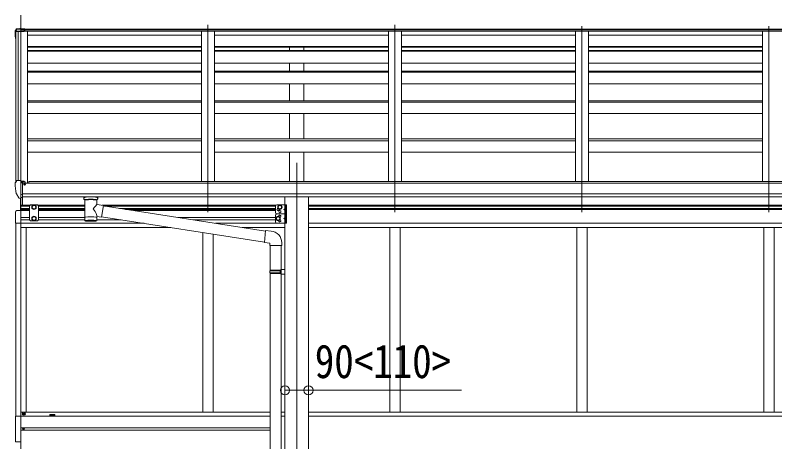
# Model space of a CAD drawing. Units: millimetres at full size; details may follow other scales. Extents: x -9783 to 9892, y -6828 to 6752.
# Drawn here: x 2359 to 5267, y 401 to 2034 of the extents above; entities that cross this region are included whole.
import ezdxf
from ezdxf.enums import TextEntityAlignment as Align

# ---------------------------------------------------------------- set-up
doc = ezdxf.new("R2010")
doc.units = ezdxf.units.MM
doc.header["$LTSCALE"] = 35
doc.header["$PDMODE"] = 32
doc.header["$PDSIZE"] = 35
for name, color, linetype, lineweight in [('0-1_本体', 4, 'Continuous', 9), ('0-2_部品', 7, 'Continuous', 9), ('0-8_PARTS2', 2, 'Continuous', 9), ('0-A_寸法', 6, 'Continuous', 9), ('1-1_GLASS', 4, 'Continuous', 9), ('1-2_GLASS_SEAL', 7, 'Continuous', 9)]:
    doc.layers.add(name, color=color, linetype=linetype, lineweight=lineweight)
doc.styles.add('ＭＳ ゴシック', font='')
doc.styles.get('ＭＳ ゴシック').set_extended_font_data('MS Gothic')

msp = doc.modelspace()

# ---------------------------------------------------------------- linework, layer by layer
at = {"layer": '0-1_本体'}
for p, q in [((2396.45, 1980.81), (7377.43, 1980.81)), ((7377.43, 1979.23), (2396.45, 1979.23)), ((2360.95, 1969.88), (2360.93, 1394.75)), ((2361.89, 1970.72), (2369.73, 1971.13)), ((2369.94, 1971.14), (2369.94, 1401.29)), ((2370.64, 1401.29), (2370.64, 1971.14)), ((7380.93, 1973.61), (2392.95, 1973.61)), ((7380.93, 1972.7), (2392.95, 1972.7)), ((2405.94, 1972.7), (2405.94, 1391.48)), ((3071.94, 1957.5), (2405.94, 1957.5)), ((3071.94, 1972.7), (3071.94, 1397.9)), ((3121.94, 1972.7), (3121.94, 1397.9)), ((3787.94, 1957.5), (3121.94, 1957.5)), ((3787.94, 1972.7), (3787.94, 1397.9)), ((3837.94, 1972.7), (3837.94, 1397.9)), ((4503.94, 1957.5), (3837.94, 1957.5)), ((4503.94, 1972.7), (4503.94, 1397.9)), ((4553.94, 1972.7), (4553.94, 1397.9)), ((5219.94, 1957.5), (4553.94, 1957.5)), ((5219.94, 1972.7), (5219.94, 1397.9)), ((3071.94, 1913.97), (2405.94, 1913.97)), ((3071.94, 1912.89), (2405.94, 1912.89)), ((3071.94, 1911.59), (2405.94, 1911.59)), ((2405.94, 1898.4), (3071.94, 1898.4)), ((2405.94, 1895.82), (3071.94, 1895.82)), ((3787.94, 1913.97), (3121.94, 1913.97)), ((3787.94, 1912.89), (3121.94, 1912.89)), ((3787.94, 1911.59), (3121.94, 1911.59)), ((3121.94, 1898.4), (3787.94, 1898.4)), ((3121.94, 1895.82), (3787.94, 1895.82)), ((3409.44, 1898.4), (3409.44, 1911.59)), ((3464.44, 1898.4), (3464.44, 1911.59)), ((4503.94, 1913.97), (3837.94, 1913.97)), ((4503.94, 1912.89), (3837.94, 1912.89)), ((4503.94, 1911.59), (3837.94, 1911.59)), ((3837.94, 1898.4), (4503.94, 1898.4)), ((3837.94, 1895.82), (4503.94, 1895.82)), ((5219.94, 1913.97), (4553.94, 1913.97)), ((5219.94, 1912.89), (4553.94, 1912.89)), ((5219.94, 1911.59), (4553.94, 1911.59)), ((4553.94, 1898.4), (5219.94, 1898.4)), ((4553.94, 1895.82), (5219.94, 1895.82)), ((2405.94, 1851.08), (3071.94, 1851.08)), ((3121.94, 1851.08), (3787.94, 1851.08)), ((3409.44, 1819.61), (3409.44, 1851.08)), ((3464.44, 1819.61), (3464.44, 1851.08)), ((3837.94, 1851.08), (4503.94, 1851.08)), ((4553.94, 1851.08), (5219.94, 1851.08)), ((2405.94, 1819.61), (3071.94, 1819.61)), ((2405.94, 1815.63), (3071.94, 1815.63)), ((3121.94, 1819.61), (3787.94, 1819.61)), ((3121.94, 1815.63), (3787.94, 1815.63)), ((3837.94, 1819.61), (4503.94, 1819.61)), ((3837.94, 1815.63), (4503.94, 1815.63)), ((4553.94, 1819.61), (5219.94, 1819.61)), ((4553.94, 1815.63), (5219.94, 1815.63)), ((2405.94, 1771.18), (3071.94, 1771.18)), ((3121.94, 1771.18), (3787.94, 1771.18)), ((3409.44, 1706.75), (3409.44, 1771.18)), ((3464.44, 1706.75), (3464.44, 1771.18)), ((3837.94, 1771.18), (4503.94, 1771.18)), ((4553.94, 1771.18), (5219.94, 1771.18)), ((2405.94, 1706.75), (3071.94, 1706.75)), ((2405.94, 1701.38), (3071.94, 1701.38)), ((3121.94, 1706.75), (3787.94, 1706.75)), ((3121.94, 1701.38), (3787.94, 1701.38)), ((3837.94, 1706.75), (4503.94, 1706.75)), ((3837.94, 1701.38), (4503.94, 1701.38)), ((4553.94, 1706.75), (5219.94, 1706.75)), ((4553.94, 1701.38), (5219.94, 1701.38)), ((2405.94, 1657.32), (3071.94, 1657.32)), ((3121.94, 1657.32), (3787.94, 1657.32)), ((3409.44, 1560.12), (3409.44, 1657.32)), ((3464.44, 1560.12), (3464.44, 1657.32)), ((3837.94, 1657.32), (4503.94, 1657.32)), ((4553.94, 1657.32), (5219.94, 1657.32)), ((2405.94, 1560.12), (3071.94, 1560.12)), ((2405.94, 1553.36), (3071.94, 1553.36)), ((3121.94, 1560.12), (3787.94, 1560.12)), ((3121.94, 1553.36), (3787.94, 1553.36)), ((3837.94, 1560.12), (4503.94, 1560.12)), ((3837.94, 1553.36), (4503.94, 1553.36)), ((4553.94, 1560.12), (5219.94, 1560.12)), ((4553.94, 1553.36), (5219.94, 1553.36)), ((2405.94, 1509.79), (3071.94, 1509.79)), ((3121.94, 1509.79), (3787.94, 1509.79)), ((3409.44, 1397.9), (3409.44, 1509.79)), ((3464.44, 1397.9), (3464.44, 1509.79)), ((3837.94, 1509.79), (4503.94, 1509.79)), ((4553.94, 1509.79), (5219.94, 1509.79)), ((7362.94, 1397.9), (2410.94, 1397.9)), ((2410.94, 1391.48), (2410.94, 1397.82)), ((7386.44, 1391.48), (2387.44, 1391.48)), ((2387.44, 1349.89), (7386.44, 1349.89)), ((7386.44, 1338.04), (2387.44, 1338.12)), ((3391.74, 1338.1), (3391.74, -1518.88)), ((3482.14, 1338.1), (3482.14, -1518.88))]:
    msp.add_line(p, q, dxfattribs=at)
msp.add_circle((2394.91, 1386.38), 3, dxfattribs=at)
msp.add_arc((2361.95, 1969.72), 1, 93, 173.32986, dxfattribs=at)
at = {"layer": '0-2_部品'}
for p, q in [((2363.97, 1981.47), (2359.49, 1975.04)), ((2365.15, 1980.03), (2360.73, 1972.62)), ((2370.98, 1982.27), (2364.73, 1981.89)), ((2365.15, 1980.03), (2380.95, 1980.87)), ((2365.29, 1981.16), (2365.29, 1980.43)), ((2380.95, 1982.88), (2376.91, 1982.64)), ((2380.95, 1982.11), (2380.95, 1982.88)), ((2396.45, 1981.94), (2380.95, 1982.88)), ((2380.95, 1982.88), (2380.95, 1982.11)), ((2380.95, 1982.11), (2380.95, 1981.39)), ((2380.95, 1978.47), (2380.95, 1980.87)), ((2396.45, 1980.05), (2380.95, 1980.87)), ((2396.45, 1977.65), (2392.95, 1977.83)), ((2396.45, 1981.94), (2396.45, 1981.17)), ((2396.45, 1981.17), (2396.45, 1980.44)), ((2396.45, 1980.44), (2396.45, 1980.05)), ((2396.45, 1980.05), (2396.45, 1977.65)), ((2358.95, 1973.32), (2358.95, 1969.23)), ((2358.95, 1968.55), (2358.95, 1969.23)), ((2359.49, 1975.04), (2359.49, 1971.52)), ((2360.45, 1968.55), (2360.45, 1969.23)), ((2369.84, 1973.3), (2361.79, 1972.91)), ((2369.84, 1972.64), (2361.79, 1972.22)), ((2361.87, 1970.72), (2369.88, 1971.14)), ((2369.84, 1972.64), (2392.95, 1974.04)), ((2369.88, 1971.14), (2392.95, 1971.14)), ((2396.45, 1976.35), (2392.95, 1976.35)), ((2392.95, 1974.04), (2392.95, 1971.14)), ((2396.45, 1976.35), (2396.45, 1977.65)), ((2365.85, 1400.73), (2361.78, 1394.92)), ((2380.94, 1332.79), (2380.94, 1401.29)), ((2382.44, 1400.38), (2380.94, 1400.38)), ((2382.44, 1400.38), (2382.44, 1394.21)), ((2392.11, 1398.88), (2382.44, 1399.6)), ((2382.44, 1396.61), (2396.44, 1396.55)), ((2392.94, 1396.57), (2392.94, 1398.46)), ((2358.94, 1391.92), (2358.94, 1391.29)), ((2387.44, 1391.56), (2380.94, 1391.96)), ((2391.91, 1386.38), (2392.44, 1386.38)), ((2392.44, 1386.38), (2392.74, 1386.38)), ((2397.44, 1395.44), (2397.44, 1391.48)), ((2373.32, 1334.61), (2363.57, 1349.99)), ((2621.44, 1332), (2621.44, 1338.11)), ((2675.44, 1332), (2675.44, 1338.11)), ((2379.44, 1332.89), (2375.73, 1333.11)), ((2379.44, 1332.89), (2380.94, 1332.79)), ((2380.94, 1334.99), (2381.44, 1334.99)), ((2381.44, 1334.99), (2381.94, 1335.99)), ((2387.44, 1335.99), (2381.94, 1335.99)), ((2625.54, 1327.5), (2625.52, 1247.2)), ((2671.34, 1309.92), (2671.34, 1327.51)), ((2696.56, 1306.02), (2671.34, 1309.93)), ((2696.56, 1306.02), (2689.54, 1260.76)), ((3317.67, 1207.6), (2696.25, 1304)), ((2671.36, 1247.2), (2671.34, 1263.83)), ((2671.34, 1263.58), (2689.54, 1260.76)), ((3314, 1165.66), (2689.81, 1262.5)), ((3338.66, 1207.53), (3317.83, 1209.36)), ((3333.74, 1151.79), (3379.74, 1151.79)), ((3335.74, 1151.79), (3335.74, 1057.65)), ((3377.74, 1151.79), (3377.74, 1060.21)), ((3379.74, 1151.79), (3379.74, 1162.71)), ((3333.74, 1055.65), (3334.74, 1057.65)), ((3333.74, 1055.65), (3377.74, 1055.65)), ((3333.74, 1055.65), (3333.74, 1047.65)), ((3333.74, 1047.65), (3377.74, 1047.65)), ((3333.74, 1047.65), (3334.74, 1045.65)), ((3334.74, 1057.65), (3377.74, 1057.65)), ((3373.26, 1055.65), (3372.83, 1057.65)), ((3375.74, 1060.15), (3391.74, 1060.62)), ((3375.74, 1058.15), (3375.74, 1060.15)), ((3375.74, 1058.15), (3377.74, 1058.15)), ((3391.74, 1060.62), (3391.74, 1042.68)), ((3334.74, 1045.65), (3377.74, 1045.65)), ((3335.74, 1045.65), (3335.74, 101.46)), ((3375.74, 1043.15), (3375.74, 1045.15)), ((3375.74, 1043.15), (3391.74, 1042.68)), ((3377.74, 1043.09), (3377.74, 104.02))]:
    msp.add_line(p, q, dxfattribs=at)
for points in [[(2364.73, 1981.89), (2364.85, 1981.89), (2365.18, 1981.67), (2365.29, 1981.16)], [(2365.29, 1980.43), (2365.22, 1980.22), (2365.15, 1980.03)], [(2380.95, 1980.87), (2380.95, 1981.39), (2380.95, 1982.11)], [(2380.95, 1978.47), (2392.95, 1978.05), (2392.95, 1974.68)], [(2369.84, 1973.3), (2392.95, 1974.68), (2392.95, 1974.04)], [(2380.94, 1401.29), (2368.94, 1401.29), (2366.61, 1401.15)], [(2392.11, 1398.88), (2392.28, 1398.86), (2392.44, 1398.83), (2392.58, 1398.79), (2392.71, 1398.73), (2392.81, 1398.67), (2392.88, 1398.61), (2392.93, 1398.54), (2392.94, 1398.46)], [(2387.44, 1335.99), (2387.44, 1394.21), (2382.44, 1394.21)], [(2392.74, 1387.57), (2392.74, 1386.38), (2397.44, 1386.38)], [(2397.44, 1387.99), (2397.44, 1386.38), (2397.91, 1386.38)], [(2380.94, 1346.68), (2384.1, 1347.09), (2387.44, 1347.52)], [(2621.48, 1331.94), (2621.45, 1332.29), (2621.7, 1333.25), (2622.22, 1334.14), (2623.03, 1334.97), (2624.14, 1335.77), (2625.54, 1336.5)], [(2621.48, 1332.05), (2621.45, 1331.7), (2621.7, 1330.74), (2622.22, 1329.86), (2623.03, 1329.02), (2624.14, 1328.22), (2625.54, 1327.5)], [(2671.34, 1336.48), (2671.57, 1336.39), (2672.93, 1335.66), (2674.04, 1334.81), (2674.8, 1333.94), (2675.26, 1333.04), (2675.43, 1332.16)], [(2671.34, 1327.51), (2671.57, 1327.6), (2672.93, 1328.34), (2674.04, 1329.18), (2674.8, 1330.05), (2675.26, 1330.95), (2675.43, 1331.83)], [(3317.83, 1209.36), (3313.82, 1163.53), (3333.74, 1161.79), (3333.74, 1151.79)], [(3373.26, 1055.65), (3373.26, 1047.65), (3372.83, 1045.65)], [(3375.74, 1045.15), (3377.74, 1045.15), (3377.74, 1058.15)]]:
    msp.add_lwpolyline(points, dxfattribs=at)
for centre, radius, start, end in [((2364.79, 1980.89), 1, 93.49169, 145.07667), ((2361.51, 2185.72), 203.67, 272.66471, 274.33431), ((2361.94, 1969.23), 2.99, 92.88363, 179.89821), ((2559.44, 1968.55), 200.5, 180.00038, 188.11165), ((2362.21, 1969.71), 3.27, 116.90088, 146.38921), ((2361.94, 1969.23), 1.5, 92.88363, 179.89821), ((2559.45, 1968.9), 199.01, 180.00039, 184.08805), ((2559.45, 1968.55), 199.01, 180.00039, 184.08802), ((2366.67, 1400.15), 1, 93.5, 145), ((2361.94, 1391.92), 3, 93, 180), ((2551.43, 1391.3), 192.49, 180.0008, 192.1233), ((2394.94, 1386.38), 2.5, 151.64236, 180), ((2394.94, 1386.38), 2.5, 0, 151.64236), ((2366.17, 1351.49), 3, 191.83348, 210), ((2638.51, 1286.78), 51.38, 92.46126, 104.61963), ((2658.39, 1286.78), 51.38, 75.38037, 87.53874), ((2375.91, 1336.11), 3, 210, 266.5), ((3334.74, 1162.71), 45, 0, 85)]:
    msp.add_arc(centre, radius, start, end, dxfattribs=at)
for centre, major_axis, ratio, start_param, end_param in [((2361.95, 1973.32), (0, -3.01), 0.996195, 4.1015237, 4.712389), ((2361.95, 1969.36), (-0.11, 3.55), 0.844901, 0.0150814, 0.3799029), ((2396.44, 1395.45), (-0.02, 1.1), 0.906239, 4.6917496, 6.2625459), ((2648.44, 1326.3), (-22.91, -0.42), 0.072511, 4.711586, 6.2823824), ((2648.46, 1327.93), (-22.91, -0.42), 0.072511, 4.711586, 6.2823824), ((2648.42, 1327.93), (22.92, -0.42), 0.07247, 0.0008089, 1.5716053), ((2648.42, 1326.3), (22.92, -0.42), 0.07247, 0.0008089, 1.5716053), ((2650.99, 1287.73), (20.32, 22.25), 0.045535, 4.9756507, 6.2441899), ((2659.44, 1332), (16, 0), 0.361356, 0, 0.0194874), ((2659.44, 1332), (16, 0), 0.361356, 6.2636979, 6.2831853), ((2648.44, 1290.37), (-22.81, 26.62), 0.234429, 3.1563334, 4.5976381), ((2648.44, 1259.64), (22.91, 0), 0.122865, 6.2831853, 9.424778), ((2648.44, 1247.2), (22.92, 0), 0.101955, 6.2829723, 9.4248207), ((2648.44, 1247.2), (22.92, 0), 0.101955, 3.1415499, 6.2833984)]:
    msp.add_ellipse(centre, major_axis=major_axis, ratio=ratio, start_param=start_param, end_param=end_param, dxfattribs=at)
at = {"layer": '0-8_PARTS2'}
for p, q in [((2380.95, 2034.13), (2380.94, 1280.35)), ((3096.94, 1280.35), (3096.94, 1996.83)), ((3812.94, 1280.35), (3812.94, 1996.83)), ((4528.94, 1280.35), (4528.94, 1992.55)), ((5244.94, 1280.35), (5244.94, 1992.55)), ((3436.94, 1469.16), (3436.94, -1736.87))]:
    msp.add_line(p, q, dxfattribs=at)
at = {"layer": '0-A_寸法'}
for p, q in [((3391.74, 597.89), (3482.14, 597.89)), ((3482.14, 597.89), (4068.32, 597.89))]:
    msp.add_line(p, q, dxfattribs=at)
for p in [(3391.74, 597.89), (3482.14, 597.89)]:
    msp.add_point(p, dxfattribs=at)
at = {"layer": '1-1_GLASS'}
for p, q in [((2380.94, 1306.79), (2416.44, 1306.79)), ((2380.94, 1303.29), (2413.44, 1303.29)), ((2380.94, 1294.29), (2413.44, 1294.29)), ((2380.94, 1290.79), (2413.44, 1290.79)), ((2380.94, 1286.49), (2380.94, 449.29)), ((2413.44, 1285.79), (2380.94, 1285.79)), ((2445.44, 1306.79), (2625.54, 1306.79)), ((2448.44, 1303.29), (2625.54, 1303.29)), ((2448.44, 1294.29), (2625.54, 1294.29)), ((2448.44, 1290.79), (2625.53, 1290.79)), ((2625.53, 1285.79), (2448.44, 1285.79)), ((2691.56, 1306.79), (3357.44, 1306.79)), ((2700.82, 1303.29), (3355.47, 1303.29)), ((2758.83, 1294.29), (3355.44, 1294.29)), ((2781.39, 1290.79), (3355.44, 1290.79)), ((3189.02, 1285.79), (2813.62, 1285.79)), ((3355.44, 1285.79), (3189.02, 1285.79)), ((3482.14, 1306.79), (6291.74, 1306.79)), ((3482.14, 1303.29), (6291.74, 1303.29)), ((3482.14, 1294.29), (6291.74, 1294.29)), ((3482.14, 1290.79), (6291.74, 1290.79)), ((2380.94, 1259.79), (2413.44, 1259.79)), ((2380.94, 1250.79), (2413.44, 1250.79)), ((2448.44, 1259.79), (2625.53, 1259.79)), ((2448.44, 1250.79), (2625.52, 1250.79)), ((2671.35, 1250.79), (2765.26, 1250.79)), ((2981.22, 1259.79), (3355.44, 1259.79)), ((3039.23, 1250.79), (3355.44, 1250.79)), ((2360.94, 1237.09), (2360.94, 498.49)), ((2852.28, 1237.29), (2380.94, 1237.29)), ((3126.25, 1237.29), (3397.44, 1237.29)), ((3482.14, 1237.29), (6291.74, 1237.29)), ((2955.42, 1221.29), (2380.94, 1221.29)), ((2400.94, 1221.29), (2400.94, 514.29)), ((3076.94, 1202.44), (3076.94, 514.29)), ((3116.94, 1196.24), (3116.94, 514.29)), ((3391.74, 1221.29), (3229.38, 1221.29)), ((3482.14, 1221.29), (6291.74, 1221.29)), ((3792.94, 1221.29), (3792.94, 514.29)), ((3832.94, 1221.29), (3832.94, 514.29)), ((4508.94, 1221.29), (4508.94, 514.29)), ((4548.94, 1221.29), (4548.94, 514.29)), ((5224.94, 1221.29), (5224.94, 514.29)), ((5264.94, 1221.29), (5264.94, 514.29)), ((2380.94, 514.29), (3335.74, 514.29)), ((2380.94, 498.29), (3335.74, 498.29)), ((3377.74, 514.29), (3391.74, 514.29)), ((3377.74, 498.29), (3391.74, 498.29)), ((3482.14, 514.29), (6291.74, 514.29)), ((3482.14, 498.29), (6291.74, 498.29)), ((2380.94, 453.79), (3335.74, 453.79)), ((2380.94, 449.29), (2380.94, -387.71)), ((3335.74, 444.79), (2380.94, 444.79))]:
    msp.add_line(p, q, dxfattribs=at)
msp.add_lwpolyline([(2510.94, 500.79), (2490.94, 500.79), (2490.94, 505.79), (2510.94, 505.79)], close=True, dxfattribs=at)
at = {"layer": '1-2_GLASS_SEAL'}
for p, q in [((2379.44, 1286.58), (2379.44, 1333.18)), ((2380.94, 1286.58), (2380.94, 1333.09)), ((2386.44, 1307.09), (2386.44, 1336.29)), ((2360.44, 1280.3), (2360.44, 1237.39)), ((2380.94, 1286.59), (2365.65, 1285.79)), ((2417.44, 1308.09), (2413.44, 1304.09)), ((2413.44, 1304.09), (2413.44, 1250.59)), ((2444.44, 1308.09), (2417.44, 1308.09)), ((2444.44, 1308.09), (2448.44, 1304.09)), ((2448.44, 1250.59), (2448.44, 1304.09)), ((3355.44, 1303.09), (3355.44, 1278.09)), ((3360.44, 1308.09), (3397.44, 1308.09)), ((3394.94, 1290.59), (3387.94, 1290.59)), ((3394.44, 1303.59), (3393.64, 1303.45)), ((3394.44, 1295.59), (3393.64, 1295.73)), ((3394.44, 1285.59), (3393.64, 1285.45)), ((3394.44, 1295.59), (3394.94, 1295.68)), ((3394.94, 1308.09), (3394.94, 1273.09)), ((3397.44, 1308.09), (3397.44, 1273.09)), ((2430.94, 1263.1), (2424.44, 1259.34)), ((2424.44, 1259.34), (2424.44, 1251.84)), ((2424.44, 1251.84), (2430.94, 1248.08)), ((2437.44, 1259.34), (2430.94, 1263.1)), ((2430.94, 1248.08), (2437.44, 1251.84)), ((2437.44, 1251.84), (2437.44, 1259.34)), ((3355.44, 1268.09), (3355.44, 1243.09)), ((3360.44, 1273.09), (3397.44, 1273.09)), ((3360.44, 1273.09), (3397.44, 1273.09)), ((3394.94, 1255.59), (3387.94, 1255.59)), ((3394.44, 1277.59), (3393.64, 1277.73)), ((3394.44, 1268.59), (3393.64, 1268.45)), ((3394.44, 1260.59), (3393.64, 1260.73)), ((3394.44, 1277.59), (3394.94, 1277.68)), ((3394.44, 1260.59), (3394.94, 1260.68)), ((3394.94, 1273.09), (3394.94, 1238.09)), ((3397.44, 1273.09), (3397.44, 1238.09)), ((2380.94, 1237.39), (2360.44, 1237.39)), ((2417.44, 1246.59), (2413.44, 1250.59)), ((2444.44, 1246.59), (2417.44, 1246.59)), ((2444.44, 1246.59), (2448.44, 1250.59)), ((3360.44, 1238.09), (3397.44, 1238.09)), ((3394.44, 1250.59), (3393.64, 1250.45)), ((3394.44, 1242.59), (3393.64, 1242.73)), ((3394.44, 1242.59), (3394.94, 1242.68)), ((2390.44, 507.59), (2389.44, 507.59)), ((2393.44, 508.59), (2394.44, 508.59)), ((2389.71, 450.5), (2388.89, 450.5)), ((2392.17, 449.68), (2392.99, 449.68))]:
    msp.add_line(p, q, dxfattribs=at)
for points in [[(2424.44, 1302.84), (2430.94, 1306.6), (2437.44, 1302.84)], [(2437.44, 1302.84), (2437.44, 1295.34), (2430.94, 1291.58), (2424.44, 1295.34), (2424.44, 1302.84)], [(3394.94, 1295.59), (3387.94, 1290.59), (3394.94, 1285.59)], [(3395.32, 1299.59), (3394.69, 1300.78), (3392.46, 1301.89)], [(3395.32, 1299.59), (3394.69, 1298.4), (3392.46, 1297.29)], [(3395.32, 1281.59), (3394.69, 1282.78), (3392.46, 1283.89)], [(3395.32, 1281.59), (3394.69, 1280.4), (3392.46, 1279.29)], [(3394.44, 1295.59), (3394.44, 1303.59), (3394.94, 1303.5), (3394.94, 1295.68)], [(3394.44, 1277.59), (3394.44, 1285.59), (3394.94, 1285.5), (3394.94, 1277.68)], [(3394.94, 1260.59), (3387.94, 1255.59), (3394.94, 1250.59)], [(3395.32, 1264.59), (3394.69, 1265.78), (3392.46, 1266.89)], [(3395.32, 1264.59), (3394.69, 1263.4), (3392.46, 1262.29)], [(3394.44, 1260.59), (3394.44, 1268.59), (3394.94, 1268.5), (3394.94, 1260.68)], [(3395.32, 1246.59), (3394.69, 1247.78), (3392.46, 1248.89)], [(3395.32, 1246.59), (3394.69, 1245.4), (3392.46, 1244.29)], [(3394.44, 1242.59), (3394.44, 1250.59), (3394.94, 1250.5), (3394.94, 1242.68)], [(2380.94, 499.09), (2360.24, 499.09), (2360.24, 401.09), (2380.94, 401.09)], [(2389.44, 507.59), (2389.44, 508.59), (2390.44, 508.59)], [(2391.44, 509.59), (2391.44, 510.59), (2392.44, 510.59), (2392.44, 509.59)], [(2392.44, 506.59), (2392.44, 505.59), (2391.44, 505.59), (2391.44, 506.59)], [(2394.44, 508.59), (2394.44, 507.59), (2393.44, 507.59)], [(2388.89, 450.5), (2388.89, 449.68), (2389.71, 449.68)], [(2391.35, 451.32), (2391.35, 452.14), (2390.53, 452.14), (2390.53, 451.32)], [(2390.53, 448.86), (2390.53, 448.04), (2391.35, 448.04), (2391.35, 448.86)], [(2392.99, 449.68), (2392.99, 450.5), (2392.17, 450.5)]]:
    msp.add_lwpolyline(points, dxfattribs=at)
for points in [[(3372.44, 1291.58), (3378.94, 1295.34), (3378.94, 1302.84), (3372.44, 1306.6), (3365.94, 1302.84), (3365.94, 1295.34)], [(3365.44, 1248.08), (3371.94, 1251.84), (3371.94, 1259.34), (3365.44, 1263.1), (3358.94, 1259.34), (3358.94, 1251.84)]]:
    msp.add_lwpolyline(points, close=True, dxfattribs=at)
for centre, radius in [((2430.94, 1299.09), 8.5), ((2430.94, 1299.09), 7.5), ((2430.94, 1299.09), 6.5), ((3372.44, 1299.09), 8.5), ((3372.44, 1299.09), 7.5), ((3372.44, 1299.09), 6.5), ((3372.44, 1282.09), 4.25), ((2430.94, 1255.59), 8.5), ((2430.94, 1255.59), 7.5), ((2430.94, 1255.59), 6.5), ((3365.44, 1255.59), 8.5), ((3365.44, 1255.59), 7.5), ((3365.44, 1255.59), 6.5), ((2391.94, 508.09), 5.9), ((2390.94, 450.09), 3.75)]:
    msp.add_circle(centre, radius, dxfattribs=at)
for centre, radius, start, end in [((2365.94, 1280.3), 5.5, 93, 180), ((3360.44, 1303.09), 5, 90, 180), ((3365.44, 1290.59), 4.25, 94.76077, 6.29431), ((3398.54, 1299.59), 6.5, 147.94412, 212.05588), ((3398.54, 1281.59), 6.5, 147.94412, 212.05588), ((3393.79, 1302.56), 0.9, 100, 147.94412), ((3393.79, 1296.62), 0.9, 212.05588, 260), ((3393.79, 1284.56), 0.9, 100, 147.94412), ((3360.44, 1278.09), 5, 180, 270), ((3360.44, 1268.09), 5, 90, 180), ((3372.44, 1264.09), 4.25, 274.76077, 186.29431), ((3372.44, 1247.09), 4.25, 173.70569, 85.23923), ((3398.54, 1264.59), 6.5, 147.94412, 212.05588), ((3393.79, 1278.62), 0.9, 212.05588, 260), ((3393.79, 1267.56), 0.9, 100, 147.94412), ((3393.79, 1261.62), 0.9, 212.05588, 260), ((3360.44, 1243.09), 5, 180, 270), ((3398.54, 1246.59), 6.5, 147.94412, 212.05588), ((3393.79, 1249.56), 0.9, 100, 147.94412), ((3393.79, 1243.62), 0.9, 212.05588, 260), ((2390.44, 509.59), 1, 270, 0), ((2390.44, 506.59), 1, 0, 90), ((2393.44, 509.59), 1, 180, 270), ((2393.44, 506.59), 1, 90, 180), ((2389.71, 451.32), 0.82, 270, 0), ((2389.71, 448.86), 0.82, 0, 90), ((2392.17, 451.32), 0.82, 180, 270), ((2392.17, 448.86), 0.82, 90, 180)]:
    msp.add_arc(centre, radius, start, end, dxfattribs=at)

# ---------------------------------------------------------------- texts
at = {"layer": '0-A_寸法', "color": 7, "style": 'ＭＳ ゴシック', "width": 0.85}
msp.add_text('90<110>', height=129, dxfattribs=at).set_placement((3506.14, 605.89), align=Align.BOTTOM_LEFT)

doc.saveas('drawing.dxf')
